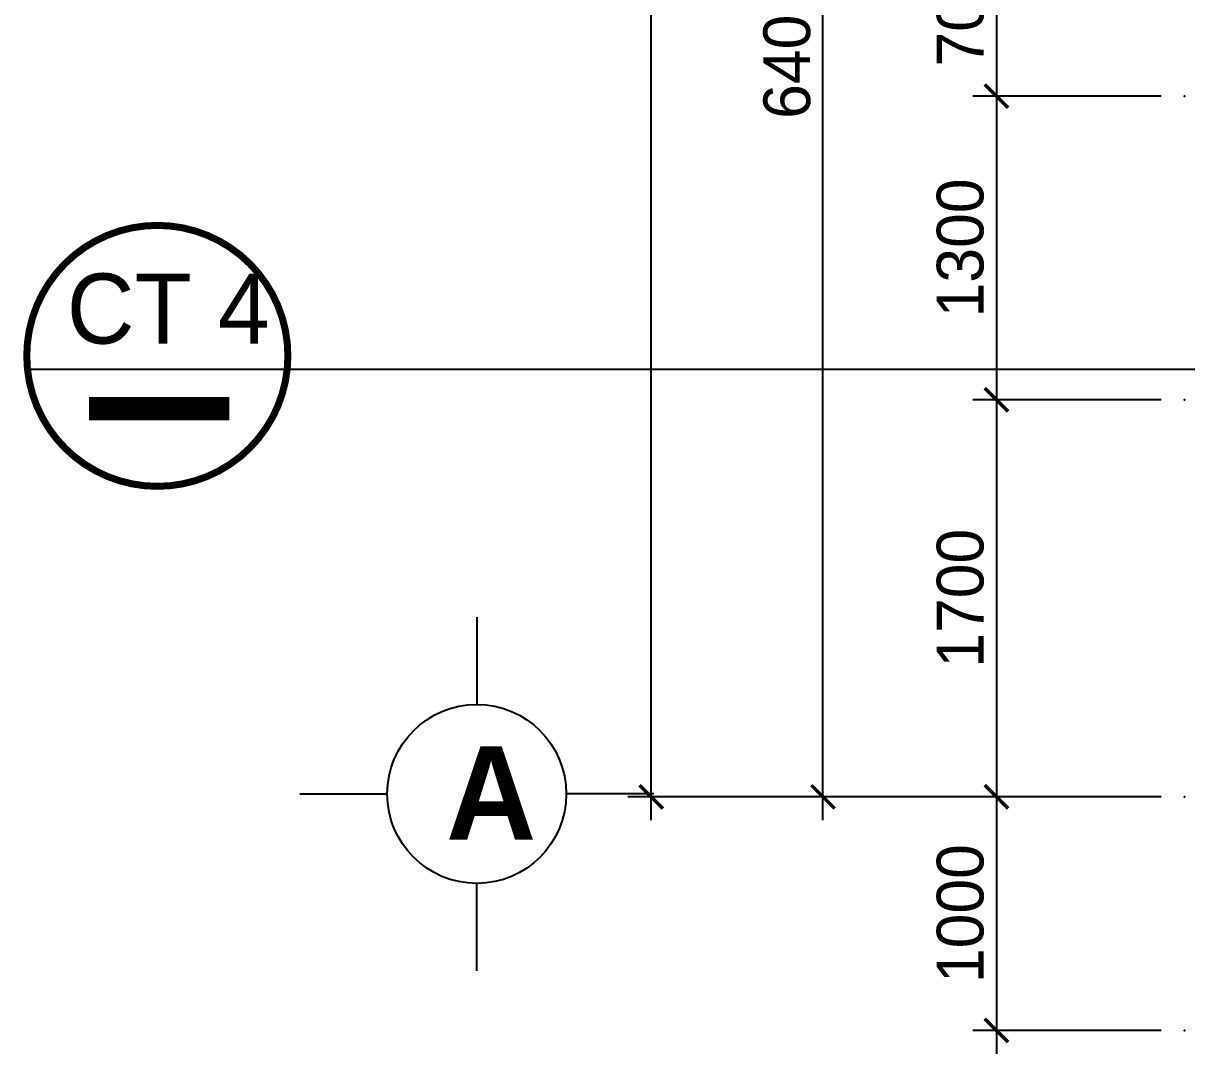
# Model space of a CAD drawing. Header units: inches. Extents: x -844707 to -690155, y -211546 to -175871.
# Drawn here: x -764540 to -759561, y -202513 to -198101 of the extents above; entities that cross this region are included whole.
import ezdxf

# ---------------------------------------------------------------- set-up
doc = ezdxf.new("R2010")
doc.units = ezdxf.units.IN
doc.header["$LTSCALE"] = 48
doc.header["$MEASUREMENT"] = 0
doc.layers.add('DWGSHARE.com-DefPoints-DWGSHARE.com', color=7, linetype='Continuous', plot=False)
for name, color, linetype in [('DWGSHARE.com-DIM-DWGSHARE.com', 251, 'Continuous'), ('DWGSHARE.com-kinh-DWGSHARE.com', 154, 'Continuous'), ('DWGSHARE.com-text-DWGSHARE.com', 3, 'Continuous')]:
    doc.layers.add(name, color=color, linetype=linetype)
doc.styles.add('AVO-B', font='')
doc.styles.add('VNI-AVO', font='')
doc.styles.get('AVO-B').set_extended_font_data('VNI-Avo', bold=True)
doc.styles.get('VNI-AVO').set_extended_font_data('VNI-Avo')
doc.dimstyles.new('tl1-100', dxfattribs={"dimtxt": 200, "dimasz": 100, "dimexe": 100, "dimexo": 100, "dimgap": 50, "dimtad": 1, "dimdec": 0, "dimzin": 0, "dimdsep": 46, "dimtxsty": 'VNI-AVO', "dimblk": 'ARCHTICK', "dimcen": 1, "dimdle": 100, "dimclrd": 256, "dimclre": 256, "dimclrt": 2, "dimadec": 0, "dimazin": 0, "dimtfac": 1, "dimtdec": 0, "dimtix": 1, "dimtofl": 0, "dimtmove": 2, "dimatfit": 3, "dimldrblk": 'ARCHTICK', "dimfxl": 1, "dimtolj": 2, "dimtzin": 0, "dimarcsym": 0})

# ---------------------------------------------------------------- blocks, each defined once
blk = doc.blocks.new('_ArchTick')
at = {"color": 0, "linetype": 'ByBlock', "const_width": 0.15}
blk.add_lwpolyline([(-0.5, -0.5), (0.5, 0.5)], dxfattribs=at)
blk = doc.blocks.new('*D148')
at = {"layer": 'DWGSHARE.com-DefPoints-DWGSHARE.com', "color": 0, "transparency": 16777216}
for p in [(-761117.8, -195013.1), (-759570.9, -195013.1), (-759570.9, -201413.1)]:
    blk.add_point(p, dxfattribs=at)
at = {"layer": 'DWGSHARE.com-DIM-DWGSHARE.com', "lineweight": -2, "transparency": 16777216}
for p, q in [((-761117.8, -201513.1), (-761117.8, -194913.1)), ((-759670.9, -195013.1), (-761217.8, -195013.1)), ((-759670.9, -201413.1), (-761217.8, -201413.1))]:
    blk.add_line(p, q, dxfattribs=at)
at = {"layer": 'DWGSHARE.com-DIM-DWGSHARE.com', "lineweight": -2, "transparency": 16777216, "xscale": 100, "yscale": 100, "zscale": 100}
for p, rotation in [((-761117.8, -195013.1), 90), ((-761117.8, -201413.1), 270)]:
    blk.add_blockref('_ArchTick', p, dxfattribs=dict(at, rotation=rotation))
at = {"layer": 'DWGSHARE.com-DIM-DWGSHARE.com', "color": 2, "transparency": 16777216, "insert": (-761271.3, -198213.1), "char_height": 200, "attachment_point": 5, "rotation": 90, "style": 'VNI-AVO'}
blk.add_mtext('\\A2;6400', dxfattribs=at)
blk = doc.blocks.new('*D151')
at = {"layer": 'DWGSHARE.com-DefPoints-DWGSHARE.com', "color": 0, "transparency": 16777216}
for p in [(-761852.8, -180713.1), (-759570.9, -180713.1), (-759570.9, -201413.1)]:
    blk.add_point(p, dxfattribs=at)
at = {"layer": 'DWGSHARE.com-DIM-DWGSHARE.com', "lineweight": -2, "transparency": 16777216}
for p, q in [((-761852.8, -201513.1), (-761852.8, -180613.1)), ((-759670.9, -180713.1), (-761952.8, -180713.1)), ((-759670.9, -201413.1), (-761952.8, -201413.1))]:
    blk.add_line(p, q, dxfattribs=at)
at = {"layer": 'DWGSHARE.com-DIM-DWGSHARE.com', "lineweight": -2, "transparency": 16777216, "xscale": 100, "yscale": 100, "zscale": 100}
for p, rotation in [((-761852.8, -180713.1), 90), ((-761852.8, -201413.1), 270)]:
    blk.add_blockref('_ArchTick', p, dxfattribs=dict(at, rotation=rotation))
at = {"layer": 'DWGSHARE.com-DIM-DWGSHARE.com', "color": 2, "transparency": 16777216, "insert": (-762006.3, -191063.1), "char_height": 200, "attachment_point": 5, "rotation": 90, "style": 'VNI-AVO'}
blk.add_mtext('\\A2;20700', dxfattribs=at)
blk = doc.blocks.new('*D152')
at = {"layer": 'DWGSHARE.com-DefPoints-DWGSHARE.com', "color": 0, "transparency": 16777216}
for p in [(-759570.9, -201413.1), (-760376, -202413.1), (-759570.9, -202413.1)]:
    blk.add_point(p, dxfattribs=at)
at = {"layer": 'DWGSHARE.com-DIM-DWGSHARE.com', "lineweight": -2, "transparency": 16777216}
for p, q in [((-760376, -201313.1), (-760376, -202513.1)), ((-759670.9, -201413.1), (-760476, -201413.1)), ((-759670.9, -202413.1), (-760476, -202413.1))]:
    blk.add_line(p, q, dxfattribs=at)
at = {"layer": 'DWGSHARE.com-DIM-DWGSHARE.com', "lineweight": -2, "transparency": 16777216, "xscale": 100, "yscale": 100, "zscale": 100}
for p, rotation in [((-760376, -201413.1), 90), ((-760376, -202413.1), 270)]:
    blk.add_blockref('_ArchTick', p, dxfattribs=dict(at, rotation=rotation))
at = {"layer": 'DWGSHARE.com-DIM-DWGSHARE.com', "color": 2, "transparency": 16777216, "insert": (-760529.6, -201913.1), "char_height": 200, "attachment_point": 5, "rotation": 90, "style": 'VNI-AVO'}
blk.add_mtext('\\A2;1000', dxfattribs=at)
blk = doc.blocks.new('*D160')
at = {"layer": 'DWGSHARE.com-DefPoints-DWGSHARE.com', "color": 0, "transparency": 16777216}
for p in [(-759570.9, -197713.1), (-760376, -198413.1), (-759570.9, -198413.1)]:
    blk.add_point(p, dxfattribs=at)
at = {"layer": 'DWGSHARE.com-DIM-DWGSHARE.com', "lineweight": -2, "transparency": 16777216}
for p, q in [((-760376, -197613.1), (-760376, -198513.1)), ((-759670.9, -197713.1), (-760476, -197713.1)), ((-759670.9, -198413.1), (-760476, -198413.1))]:
    blk.add_line(p, q, dxfattribs=at)
at = {"layer": 'DWGSHARE.com-DIM-DWGSHARE.com', "lineweight": -2, "transparency": 16777216, "xscale": 100, "yscale": 100, "zscale": 100}
for p, rotation in [((-760376, -197713.1), 90), ((-760376, -198413.1), 270)]:
    blk.add_blockref('_ArchTick', p, dxfattribs=dict(at, rotation=rotation))
at = {"layer": 'DWGSHARE.com-DIM-DWGSHARE.com', "color": 2, "transparency": 16777216, "insert": (-760529.6, -198063.1), "char_height": 200, "attachment_point": 5, "rotation": 90, "style": 'VNI-AVO'}
blk.add_mtext('\\A2;700', dxfattribs=at)
blk = doc.blocks.new('*D161')
at = {"layer": 'DWGSHARE.com-DefPoints-DWGSHARE.com', "color": 0, "transparency": 16777216}
for p in [(-759570.9, -198413.1), (-760376, -199713.1), (-759570.9, -199713.1)]:
    blk.add_point(p, dxfattribs=at)
at = {"layer": 'DWGSHARE.com-DIM-DWGSHARE.com', "lineweight": -2, "transparency": 16777216}
for p, q in [((-760376, -198313.1), (-760376, -199813.1)), ((-759670.9, -198413.1), (-760476, -198413.1)), ((-759670.9, -199713.1), (-760476, -199713.1))]:
    blk.add_line(p, q, dxfattribs=at)
at = {"layer": 'DWGSHARE.com-DIM-DWGSHARE.com', "lineweight": -2, "transparency": 16777216, "xscale": 100, "yscale": 100, "zscale": 100}
for p, rotation in [((-760376, -198413.1), 90), ((-760376, -199713.1), 270)]:
    blk.add_blockref('_ArchTick', p, dxfattribs=dict(at, rotation=rotation))
at = {"layer": 'DWGSHARE.com-DIM-DWGSHARE.com', "color": 2, "transparency": 16777216, "insert": (-760529.6, -199063.1), "char_height": 200, "attachment_point": 5, "rotation": 90, "style": 'VNI-AVO'}
blk.add_mtext('\\A2;1300', dxfattribs=at)
blk = doc.blocks.new('*D162')
at = {"layer": 'DWGSHARE.com-DefPoints-DWGSHARE.com', "color": 0, "transparency": 16777216}
for p in [(-759570.9, -199713.1), (-760376, -201413.1), (-759570.9, -201413.1)]:
    blk.add_point(p, dxfattribs=at)
at = {"layer": 'DWGSHARE.com-DIM-DWGSHARE.com', "lineweight": -2, "transparency": 16777216}
for p, q in [((-760376, -199613.1), (-760376, -201513.1)), ((-759670.9, -199713.1), (-760476, -199713.1)), ((-759670.9, -201413.1), (-760476, -201413.1))]:
    blk.add_line(p, q, dxfattribs=at)
at = {"layer": 'DWGSHARE.com-DIM-DWGSHARE.com', "lineweight": -2, "transparency": 16777216, "xscale": 100, "yscale": 100, "zscale": 100}
for p, rotation in [((-760376, -199713.1), 90), ((-760376, -201413.1), 270)]:
    blk.add_blockref('_ArchTick', p, dxfattribs=dict(at, rotation=rotation))
at = {"layer": 'DWGSHARE.com-DIM-DWGSHARE.com', "color": 2, "transparency": 16777216, "insert": (-760529.6, -200563.1), "char_height": 200, "attachment_point": 5, "rotation": 90, "style": 'VNI-AVO'}
blk.add_mtext('\\A2;1700', dxfattribs=at)

msp = doc.modelspace()

# ---------------------------------------------------------------- linework, layer by layer
at = {"layer": 'DWGSHARE.com-DIM-DWGSHARE.com'}
for p, q in [((-762599.3, -200643.8), (-762599.3, -201017.8)), ((-763356.3, -201400.8), (-762982.3, -201400.8)), ((-761842.3, -201400.8), (-762216.3, -201400.8)), ((-762599.3, -202157.8), (-762599.3, -201783.8))]:
    msp.add_line(p, q, dxfattribs=at)
at = {"layer": 'DWGSHARE.com-DIM-DWGSHARE.com', "const_width": 30}
msp.add_lwpolyline([(-763966.1, -198966.5, 1), (-763966.1, -200083.8, 1), (-763966.1, -198966.5)], format="xyb", close=True, dxfattribs=at)
at = {"layer": 'DWGSHARE.com-DIM-DWGSHARE.com', "const_width": 100}
msp.add_lwpolyline([(-764259.1, -199751.8), (-763658.7, -199751.8)], dxfattribs=at)
at = {"layer": 'DWGSHARE.com-DIM-DWGSHARE.com'}
msp.add_circle((-762599.3, -201400.8), 383, dxfattribs=at)
at = {"layer": 'DWGSHARE.com-kinh-DWGSHARE.com'}
msp.add_lwpolyline([(-757432.5, -200260.4), (-758013.7, -199584), (-764521.6, -199584)], dxfattribs=at)

# ---------------------------------------------------------------- texts
at = {"layer": 'DWGSHARE.com-text-DWGSHARE.com', "style": 'VNI-AVO'}
msp.add_text('CT 4', height=300, dxfattribs=at).set_placement((-764353.7, -199472.6))
at = {"layer": 'DWGSHARE.com-text-DWGSHARE.com', "color": 3, "style": 'AVO-B'}
msp.add_text('A', height=400, dxfattribs=at).set_placement((-762731.1, -201597.1))

# ---------------------------------------------------------------- dimensions: what is measured, and where the dimension line sits
at = {"layer": 'DWGSHARE.com-DIM-DWGSHARE.com'}
for base, p1, p2, angle, picture, middle in [((-761852.8, -180713.1), (-759570.9, -201413.1), (-759570.9, -180713.1), 270, '*D151', (-762006.3, -191063.1)), ((-761117.8, -195013.1), (-759570.9, -201413.1), (-759570.9, -195013.1), 270, '*D148', (-761271.3, -198213.1)), ((-760376, -198413.1), (-759570.9, -197713.1), (-759570.9, -198413.1), 90, '*D160', (-760529.6, -198063.1)), ((-760376, -199713.1), (-759570.9, -198413.1), (-759570.9, -199713.1), 90, '*D161', (-760529.6, -199063.1)), ((-760376, -201413.1), (-759570.9, -199713.1), (-759570.9, -201413.1), 90, '*D162', (-760529.6, -200563.1)), ((-760376, -202413.1), (-759570.9, -201413.1), (-759570.9, -202413.1), 90, '*D152', (-760529.6, -201913.1))]:
    dim = msp.add_linear_dim(base=base, p1=p1, p2=p2, angle=angle, dimstyle='tl1-100', dxfattribs=at)
    dim.commit()
    dim.dimension.update_dxf_attribs({"geometry": picture, "text_midpoint": middle})

doc.saveas('drawing.dxf')
